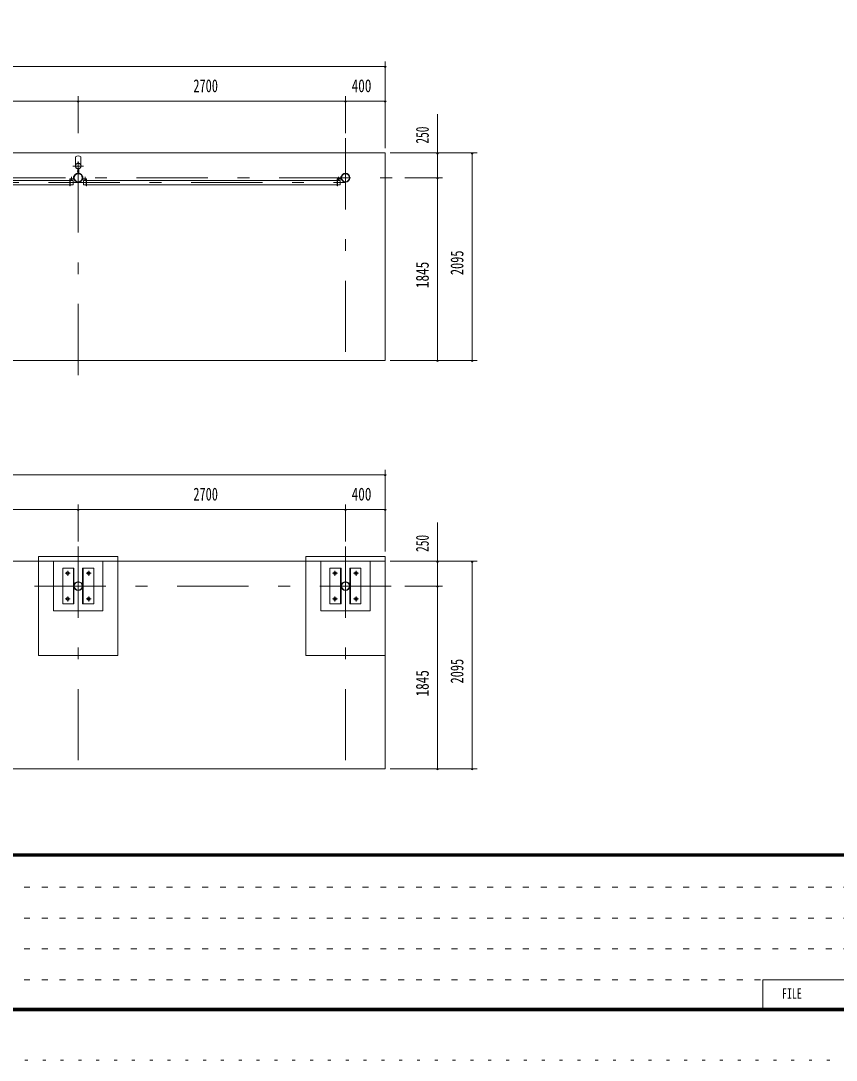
# Model space of a CAD drawing. Units: millimetres, scale not verified. Extents: x -25340 to 25345, y -10500 to 10500.
# Drawn here: x 4392 to 12629, y -10500 to 0 of the extents above; entities that cross this region are included whole.
import ezdxf
from ezdxf.enums import TextEntityAlignment as Align

# ---------------------------------------------------------------- set-up
doc = ezdxf.new("R2010")
doc.units = ezdxf.units.MM
doc.header["$LTSCALE"] = 60
for name, pattern in [('USER1', [3, 1, -2]), ('USER3', [24, 12, -5, 2, -5]), ('USER4', [3, 0.5, -2.5])]:
    doc.linetypes.add(name, pattern=pattern)
for name, color, linetype, lineweight in [('0-2_1-05BOLD', 7, 'Continuous', 18), ('0-3_1-25CENTER', 3, 'USER3', 18), ('0-5_1-55DIM', 3, 'Continuous', 18), ('0-C_F-F', 5, 'Continuous', 18), ('0-D_F-E_J_ADD', 5, 'USER4', 18)]:
    doc.layers.add(name, color=color, linetype=linetype, lineweight=lineweight)
doc.styles.add('ＭＳ ゴシック', font='')
doc.styles.get('ＭＳ ゴシック').set_extended_font_data('MS Gothic')

msp = doc.modelspace()

# ---------------------------------------------------------------- linework, layer by layer
at = {"layer": '0-2_1-05BOLD'}
for p, q in [((4944.7, -1457.81), (4944.7, -1373.23)), ((4999.7, -1457.81), (4999.7, -1373.23)), ((4927.65, -1593.33), (4927.65, -1573.33)), ((4967.6, -1496.06), (4967.6, -1539.41)), ((4969.2, -1494.67), (4969.2, -1540.88)), ((4975.2, -1494.67), (4975.2, -1540.88)), ((4976.8, -1496.06), (4976.8, -1539.41)), ((5016.75, -1593.33), (5016.75, -1573.33)), ((5019.95, -1573.33), (5016.75, -1573.33)), ((5019.95, -1593.33), (5019.95, -1573.33)), ((7627.65, -1593.33), (7627.65, -1573.33)), ((2806.75, -1613.13), (4887.65, -1613.13)), ((2806.75, -1655.83), (4887.65, -1655.83)), ((4890.85, -1600.53), (4890.85, -1666.33)), ((4890.85, -1655.83), (4919.7, -1655.83)), ((4892.85, -1595.33), (4922.45, -1595.33)), ((4922.45, -1598.53), (4892.85, -1598.53)), ((5051.55, -1595.33), (5021.95, -1595.33)), ((5021.95, -1598.53), (5051.55, -1598.53)), ((5024.7, -1613.13), (5024.7, -1655.83)), ((5053.55, -1613.13), (5024.7, -1613.13)), ((5053.55, -1655.83), (5024.7, -1655.83)), ((5053.55, -1600.53), (5053.55, -1666.33)), ((5056.75, -1666.33), (5053.55, -1666.33)), ((5056.75, -1600.53), (5056.75, -1666.33)), ((7587.65, -1613.13), (5056.75, -1613.13)), ((7587.65, -1655.83), (5056.75, -1655.83)), ((7587.65, -1600.53), (7587.65, -1666.33)), ((7587.65, -1666.33), (7590.85, -1666.33)), ((7590.85, -1600.53), (7590.85, -1666.33)), ((7590.85, -1613.13), (7619.7, -1613.13)), ((7590.85, -1655.83), (7619.7, -1655.83)), ((7592.85, -1595.33), (7622.45, -1595.33)), ((7622.45, -1598.53), (7592.85, -1598.53)), ((7619.7, -1613.13), (7619.7, -1655.83)), ((4572.2, -5410.33), (5372.2, -5410.33)), ((4572.2, -6410.33), (4572.2, -5410.33)), ((7272.2, -5410.33), (8072.2, -5410.33)), ((7272.2, -6410.33), (7272.2, -5410.33)), ((-2927.8, -5460.33), (8072.2, -5460.33)), ((4815.65, -5890.33), (4815.65, -5530.32)), ((4815.65, -5530.32), (4927.65, -5530.32)), ((4923.15, -5890.33), (4923.15, -5530.32)), ((5016.75, -5890.33), (5016.75, -5530.32)), ((5021.25, -5890.33), (5021.25, -5530.32)), ((7422.2, -5960.33), (7422.2, -5460.33)), ((7515.65, -5530.32), (7627.65, -5530.32)), ((7515.65, -5890.33), (7515.65, -5530.32)), ((7623.15, -5890.33), (7623.15, -5530.32)), ((7627.65, -5890.33), (7627.65, -5530.32)), ((7828.75, -5530.32), (7716.75, -5530.32)), ((7721.25, -5890.33), (7721.25, -5530.32)), ((7828.75, -5890.33), (7828.75, -5530.32)), ((7922.2, -5460.33), (7922.2, -5960.33)), ((5128.75, -5890.33), (5016.75, -5890.33)), ((7922.2, -5960.33), (7422.2, -5960.33)), ((7515.65, -5890.33), (7627.65, -5890.33)), ((7272.2, -6410.33), (8072.2, -6410.33))]:
    msp.add_line(p, q, dxfattribs=at)
msp.add_lwpolyline([(-2927.8, -3430.33), (-2927.8, -1335.33), (8072.19, -1335.33), (8072.19, -3430.33)], close=True, dxfattribs=at)
for points in [[(4924.45, -1593.33), (4924.45, -1573.33), (4927.65, -1573.33)], [(7624.45, -1593.33), (7624.45, -1573.33), (7627.65, -1573.33)], [(4887.65, -1600.53), (4887.65, -1666.33), (4890.85, -1666.33)], [(4890.85, -1613.13), (4919.7, -1613.13), (4919.7, -1655.83)], [(8072.2, -5410.33), (8072.2, -7555.33), (-2927.8, -7555.33)], [(4572.2, -6410.33), (5372.2, -6410.33), (5372.2, -5410.33)], [(5222.2, -5460.33), (5222.2, -5960.33), (4722.2, -5960.33), (4722.2, -5460.33)], [(4815.65, -5890.33), (4927.65, -5890.33), (4927.65, -5530.32)], [(5128.75, -5890.33), (5128.75, -5530.32), (5016.75, -5530.32)], [(7828.75, -5890.33), (7716.75, -5890.33), (7716.75, -5530.32)]]:
    msp.add_lwpolyline(points, dxfattribs=at)
for centre, radius in [((4972.2, -1467.33), 27.5), ((4972.2, -1435.98), 2.25), ((4972.2, -1585.33), 44.55), ((4972.2, -1585.33), 40.35), ((7672.2, -1585.33), 44.55), ((7672.2, -1585.33), 40.35), ((4972.2, -1633.73), 2.25), ((4865.7, -5580.33), 14.5), ((4972.2, -5710.33), 44.55), ((4972.2, -5710.33), 40.35), ((5078.7, -5580.33), 14.5), ((7565.7, -5580.33), 14.5), ((7672.2, -5710.33), 44.55), ((7672.2, -5710.33), 40.35), ((7778.7, -5580.33), 14.5), ((4865.7, -5840.32), 14.5), ((5078.7, -5840.32), 14.5), ((7565.7, -5840.32), 14.5), ((7778.7, -5840.32), 14.5)]:
    msp.add_circle(centre, radius, dxfattribs=at)
for centre, radius, start, end in [((4972.2, -1408.72), 44.9, 52.23546, 127.76454), ((4972.2, -1467.33), 29.1, 90, 260.90512), ((4972.2, -1484.73), 44.9, 109.58864, 127.76454), ((4972.2, -1435.98), 3.85, 270, 218.65778), ((4972.2, -1467.33), 29.1, 279.09488, 84.06984), ((4972.2, -1484.73), 44.9, 52.23546, 70.41136), ((4972.2, -1585.33), 46.15, 95.72713, 270.00108), ((4972.2, -1585.33), 46.15, 273.78915, 84.28163), ((4892.85, -1600.53), 5.2, 90, 180), ((4892.85, -1600.53), 2, 90, 180), ((4922.45, -1593.33), 2, 270, 0), ((4922.45, -1593.33), 5.2, 270, 0), ((4972.2, -1633.73), 3.85, 142.09248, 90), ((5021.95, -1593.33), 5.2, 180, 270), ((5021.95, -1593.33), 2, 180, 270), ((5051.55, -1600.53), 5.2, 0, 90), ((5051.55, -1600.53), 2, 0, 90), ((7592.85, -1600.53), 5.2, 90, 180), ((7592.85, -1600.53), 2, 90, 180), ((7622.45, -1593.33), 2, 270, 0), ((7622.45, -1593.33), 5.2, 270, 0)]:
    msp.add_arc(centre, radius, start, end, dxfattribs=at)
at = {"layer": '0-3_1-25CENTER'}
for p, q in [((4972.2, -3580.33), (4972.2, -1185.33)), ((7672.2, -1185.33), (7672.2, -3580.33)), ((4917.2, -1467.33), (5027.2, -1467.33)), ((4982.96, -1517.8), (4961.44, -1517.8)), ((-3077.8, -1585.33), (8222.2, -1585.33)), ((-2527.8, -1634.48), (7672.2, -1634.48)), ((4902.65, -1576.33), (4902.65, -1618.13)), ((5041.75, -1576.33), (5041.75, -1618.13)), ((7602.65, -1576.33), (7602.65, -1618.13)), ((4972.2, -5310.33), (4972.2, -7705.33)), ((7672.2, -5310.33), (7672.2, -7705.33)), ((4865.7, -5605.33), (4865.7, -5555.33)), ((5078.7, -5605.33), (5078.7, -5555.33)), ((7565.7, -5605.33), (7565.7, -5555.33)), ((7778.7, -5605.33), (7778.7, -5555.33)), ((4840.7, -5580.33), (4890.7, -5580.33)), ((5103.7, -5580.33), (5053.7, -5580.33)), ((7540.7, -5580.33), (7590.7, -5580.33)), ((7803.7, -5580.33), (7753.7, -5580.33)), ((-1227.8, -5710.33), (8222.2, -5710.33)), ((4840.7, -5840.32), (4890.7, -5840.32)), ((4865.7, -5865.33), (4865.7, -5815.32)), ((5103.7, -5840.32), (5053.7, -5840.32)), ((5078.7, -5865.33), (5078.7, -5815.32)), ((7540.7, -5840.32), (7590.7, -5840.32)), ((7565.7, -5865.33), (7565.7, -5815.32)), ((7803.7, -5840.32), (7753.7, -5840.32)), ((7778.7, -5865.33), (7778.7, -5815.32))]:
    msp.add_line(p, q, dxfattribs=at)
at = {"layer": '0-5_1-55DIM'}
for p, q in [((8072.19, -410.33), (8072.19, -1285.33)), ((-2927.8, -460.33), (8072.19, -460.33)), ((8082.19, -460.33), (8062.19, -460.33)), ((2722.2, -810.33), (4972.2, -810.33)), ((4982.2, -810.33), (4962.2, -810.33)), ((4972.2, -760.33), (4972.2, -1135.33)), ((4972.2, -810.33), (7672.2, -810.33)), ((7682.2, -810.33), (7662.2, -810.33)), ((7672.2, -760.33), (7672.2, -1135.33)), ((7672.2, -810.33), (8072.19, -810.33)), ((8082.19, -810.33), (8062.19, -810.33)), ((8602.2, -1335.33), (8602.2, -942.83)), ((9002.2, -1335.33), (8122.19, -1335.33)), ((8612.2, -1335.33), (8592.2, -1335.33)), ((8602.2, -1585.33), (8602.2, -1335.33)), ((8962.2, -1335.33), (8942.2, -1335.33)), ((8952.2, -3430.33), (8952.2, -1335.33)), ((8652.2, -1585.33), (8272.2, -1585.33)), ((8612.2, -1585.33), (8592.2, -1585.33)), ((8602.2, -3430.33), (8602.2, -1585.33)), ((9002.2, -3430.33), (8122.19, -3430.33)), ((8612.2, -3430.33), (8592.2, -3430.33)), ((8962.2, -3430.33), (8942.2, -3430.33)), ((-2927.8, -4585.33), (8072.2, -4585.33)), ((8082.2, -4585.33), (8062.2, -4585.33)), ((8072.2, -4535.33), (8072.2, -5360.33)), ((4972.2, -4885.33), (4972.2, -5260.33)), ((7672.2, -4885.33), (7672.2, -5260.33)), ((2722.2, -4935.33), (4972.2, -4935.33)), ((4982.2, -4935.33), (4962.2, -4935.33)), ((4972.2, -4935.33), (7672.2, -4935.33)), ((7682.2, -4935.33), (7662.2, -4935.33)), ((7672.2, -4935.33), (8072.2, -4935.33)), ((8082.2, -4935.33), (8062.2, -4935.33)), ((8602.2, -5460.33), (8602.2, -5067.83)), ((9002.2, -5460.33), (8122.2, -5460.33)), ((8612.2, -5460.33), (8592.2, -5460.33)), ((8602.2, -5710.33), (8602.2, -5460.33)), ((8962.2, -5460.33), (8942.2, -5460.33)), ((8952.2, -7555.33), (8952.2, -5460.33)), ((8652.2, -5710.33), (8272.2, -5710.33)), ((8612.2, -5710.33), (8592.2, -5710.33)), ((8602.2, -7555.33), (8602.2, -5710.33)), ((9002.2, -7555.33), (8122.2, -7555.33)), ((8612.2, -7555.33), (8592.2, -7555.33)), ((8962.2, -7555.33), (8942.2, -7555.33))]:
    msp.add_line(p, q, dxfattribs=at)
for centre in [(8072.19, -460.33), (4972.2, -810.33), (7672.2, -810.33), (8072.19, -810.33), (8602.2, -1335.33), (8952.2, -1335.33), (8602.2, -1585.33), (8602.2, -3430.33), (8952.2, -3430.33), (8072.2, -4585.33), (4972.2, -4935.33), (7672.2, -4935.33), (8072.2, -4935.33), (8602.2, -5460.33), (8952.2, -5460.33), (8602.2, -5710.33), (8602.2, -7555.33), (8952.2, -7555.33)]:
    msp.add_arc(centre, 10, 180, 0, dxfattribs=at)
at = {"layer": '0-C_F-F'}
for p, q in [((24819.53, -8415), (-3830.46, -8415)), ((24819.53, -8417.5), (-3830.46, -8417.5)), ((24819.53, -8420), (-3830.46, -8420)), ((24819.53, -8422.5), (-3830.46, -8422.5)), ((24819.53, -8425), (-3830.46, -8425)), ((24819.53, -8427.5), (-3830.46, -8427.5)), ((24819.53, -8430), (-3830.46, -8430)), ((24819.53, -8432.5), (-3830.46, -8432.5)), ((24819.53, -8435), (-3830.46, -8435)), ((24819.53, -8437.5), (-3830.46, -8437.5)), ((24819.53, -8440), (-3830.46, -8440)), ((11886.54, -9688), (14394.54, -9688)), ((11886.54, -9688), (11886.54, -10000)), ((-3855.46, -10000), (24844.54, -10000)), ((-3852.96, -9997.5), (24842.03, -9997.5)), ((-3847.96, -9992.5), (24837.03, -9992.5)), ((-3842.96, -9987.5), (24832.04, -9987.5)), ((-3837.96, -9982.5), (24827.04, -9982.5)), ((-3835.46, -9980), (24824.53, -9980)), ((-3832.96, -9977.5), (24822.04, -9977.5))]:
    msp.add_line(p, q, dxfattribs=at)
at = {"layer": '0-C_F-F', "color": 6, "linetype": 'USER1'}
for p, q in [((-3855.46, -8752), (14394.54, -8752)), ((-3855.46, -9064), (14394.54, -9064)), ((-3855.46, -9376), (14394.54, -9376)), ((-3855.46, -9688), (11886.54, -9688))]:
    msp.add_line(p, q, dxfattribs=at)
at = {"layer": '0-C_F-F'}
for points in [[(-3850.46, 10095), (-3850.46, -9995), (24839.53, -9995), (24839.53, 10095)], [(-3845.46, 10090), (-3845.46, -9990), (24834.54, -9990), (24834.54, 10090)], [(-3840.46, 10085), (-3840.46, -9985), (24829.53, -9985), (24829.53, 10085)], [(-3830.46, 10075), (-3830.46, -9975), (24819.53, -9975), (24819.53, 10075)]]:
    msp.add_lwpolyline(points, dxfattribs=at)
at = {"layer": '0-D_F-E_J_ADD'}
msp.add_line((25344.54, -10500), (-4355.46, -10500), dxfattribs=at)

# ---------------------------------------------------------------- texts
at = {"layer": '0-5_1-55DIM', "color": 7, "style": 'ＭＳ ゴシック'}
for s, width, p in [('2700', 0.7, (6135.6, -760.33)), ('400', 0.75, (7734.57, -760.33)), ('2700', 0.7, (6135.6, -4885.33)), ('400', 0.75, (7734.58, -4885.33))]:
    msp.add_text(s, height=130.2, dxfattribs=dict(at, width=width)).set_placement(p, align=Align.BOTTOM_LEFT)
for s, width, p in [('250', 0.65, (8552.2, -1240.91)), ('2095', 0.7, (8902.2, -2568.84)), ('1845', 0.75, (8552.2, -2700.05)), ('250', 0.65, (8552.2, -5365.91)), ('2095', 0.7, (8902.2, -6693.84)), ('1845', 0.75, (8552.2, -6825.05))]:
    msp.add_text(s, height=130.2, rotation=90, dxfattribs=dict(at, width=width)).set_placement(p, align=Align.BOTTOM_LEFT)
at = {"layer": '0-C_F-F', "color": 7, "style": 'ＭＳ ゴシック', "width": 0.7}
msp.add_text('FILE', height=104.2, dxfattribs=at).set_placement((12082.79, -9909.79), align=Align.BOTTOM_LEFT)

doc.saveas('drawing.dxf')
